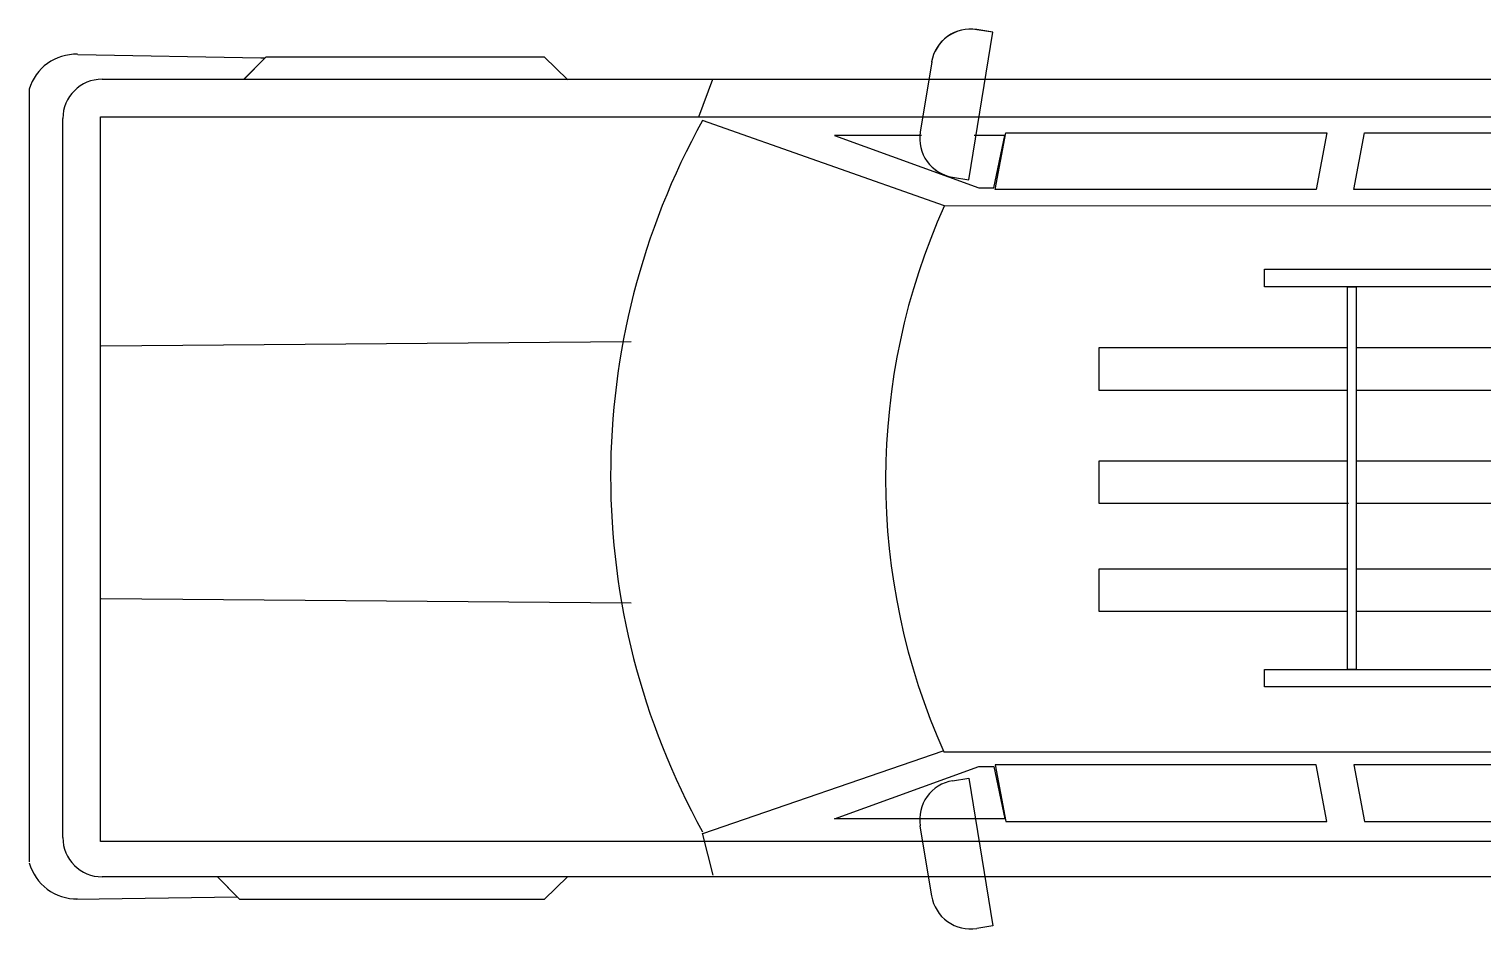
# Model space of a CAD drawing. Header units: millimetres. Extents: x 116290 to 180258, y 22146 to 121276.
# Drawn here: x 120765 to 123366, y 46023 to 47633 of the extents above; entities that cross this region are included whole.
import ezdxf

# ---------------------------------------------------------------- set-up
doc = ezdxf.new("R2010")
doc.units = ezdxf.units.MM

# ---------------------------------------------------------------- blocks, each defined once
blk = doc.blocks.new('A$C0D6D339B')
at = {"linetype": 'Continuous'}
for p, q in [((1681.1, 1339.4), (1724.2, 1603.4)), ((1681.1, 1339.1), (1724.2, 1603.2)), ((1724.2, 1603.4), (1695.3, 1608.1)), ((1724.2, 1603.2), (1695.3, 1607.9)), ((87.3, 1563.8), (414.4, 1557.6)), ((384, 1519.3), (424.3, 1559.6)), ((422.3, 1557.6), (384.2, 1518.9)), ((414.4, 1557.6), (422.3, 1557.6)), ((424.3, 1559.6), (921.3, 1559.6)), ((921.3, 1559.6), (964, 1518.3)), ((1614.8, 1550.2), (1594.3, 1424.6)), ((1614.8, 1549.9), (1594.3, 1424.4)), ((130.6, 1519.3), (4166.8, 1519.3)), ((1198.1, 1452.1), (1223.2, 1519.3)), ((0, 1501.4), (0, 119.1)), ((60.4, 162.4), (60.4, 1449.1)), ((127.6, 155.4), (127.6, 1452.1)), ((127.6, 1452.1), (4109.9, 1452.1)), ((1637.6, 1293), (1204.8, 1445.4)), ((1596.4, 1418.7), (1441, 1418.7)), ((1441, 1418.7), (1699.1, 1324.7)), ((1745.4, 1418.7), (1690.6, 1418.7)), ((1726.2, 1324.7), (1745.4, 1418.7)), ((1728.4, 1322.1), (1747.7, 1423.4)), ((1747.7, 1423.4), (2321.9, 1423.4)), ((2321.9, 1423.4), (2302.6, 1322.1)), ((2370.1, 1322.1), (2389.4, 1423.4)), ((2389.4, 1423.4), (2982.9, 1423.4)), ((1652.2, 1344.1), (1681.1, 1339.4)), ((1652.2, 1343.8), (1681.1, 1339.1)), ((1699.1, 1324.7), (1726.2, 1324.7)), ((2302.6, 1322.1), (1728.4, 1322.1)), ((2963.6, 1322.1), (2370.1, 1322.1)), ((1637.6, 1293), (3951.3, 1293.7)), ((2210.3, 1179.4), (3789.2, 1179.4)), ((2210.3, 1148.1), (2210.3, 1179.4)), ((3789.2, 1148.1), (2210.3, 1148.1)), ((2358.8, 1148.1), (2374.4, 1148.1)), ((2358.8, 463.2), (2358.8, 1148.1)), ((2374.4, 1148.1), (2374.4, 463.2)), ((1077.3, 1049.2), (128.8, 1041.4)), ((1914.2, 962.3), (1914.2, 1039)), ((1914.2, 1039), (2358.5, 1039)), ((2375.1, 1039), (3610.8, 1039)), ((2359.5, 962.3), (1914.2, 962.3)), ((3608.7, 962.3), (2375.1, 962.3)), ((1914.5, 759.9), (1914.5, 836.6)), ((1914.5, 836.6), (2359.5, 836.6)), ((2374.1, 836.6), (3610.8, 836.6)), ((2360.6, 759.9), (1914.5, 759.9)), ((3610.8, 759.9), (2375.1, 759.9)), ((1914.5, 566.8), (1914.5, 643.5)), ((1914.5, 643.5), (2358.5, 643.5)), ((2375.1, 643.5), (3610.8, 643.5)), ((1077.3, 582.1), (128.8, 589.9)), ((2358.5, 566.8), (1914.5, 566.8)), ((3610.8, 566.8), (2374.1, 566.8)), ((2210.3, 463.2), (3789.2, 463.2)), ((2210.3, 431.9), (2210.3, 463.2)), ((2374.4, 463.2), (2358.8, 463.2)), ((3789.2, 431.9), (2210.3, 431.9)), ((1634.5, 316.9), (1204.8, 169.1)), ((1636.6, 315.7), (3951.3, 315.7)), ((1441, 195.8), (1699.1, 289.9)), ((1699.1, 289.9), (1726.2, 289.9)), ((1726.2, 289.9), (1745.4, 195.9)), ((2302.6, 292.5), (1728.4, 292.5)), ((1728.4, 292.5), (1747.7, 191.2)), ((2321.9, 191.2), (2302.6, 292.5)), ((2963.6, 292.5), (2370.1, 292.5)), ((2370.1, 292.5), (2389.4, 191.2)), ((1652.2, 264.1), (1681.1, 268.8)), ((1652.2, 264), (1681.1, 268.7)), ((1681.1, 268.8), (1724.2, 4.8)), ((1681.1, 268.7), (1724.2, 4.7)), ((1745.4, 195.8), (1441, 195.8)), ((1614.8, 57.9), (1594.3, 183.5)), ((1614.8, 58), (1594.3, 183.5)), ((1747.7, 191.2), (2321.9, 191.2)), ((2389.4, 191.2), (2982.9, 191.2)), ((1204.3, 170.1), (1223.2, 95.3)), ((4110.5, 155.9), (127.6, 155.4)), ((4166.8, 92.2), (130.6, 92.2)), ((372.5, 56.2), (336.9, 92.3)), ((377.3, 51.7), (337, 92)), ((921.3, 51.6), (964, 92.9)), ((84.2, 52.4), (372.7, 56.5)), ((921.3, 51.7), (377.3, 51.7)), ((1724.2, 4.8), (1695.3, 0.1)), ((1724.2, 4.7), (1695.3, 0))]:
    blk.add_line(p, q, dxfattribs=at)
for centre, radius, start, end in [((1684, 1538.9), 70.2, 80.7299, 170.73), ((1684, 1538.6), 70.2, 80.7299, 170.73), ((83.9, 1476.8), 87.2, 88.1061, 163.7316), ((130.6, 1449.1), 70.2, 90, 180), ((2353.3, 809.2), 1312.9, 151.014, 208.9962), ((1663.6, 1413.3), 70.2, 170.73, 260.7301), ((1663.6, 1413.1), 70.2, 170.73, 260.7301), ((2725.2, 803.3), 1192.8, 155.7579, 204.1261), ((1663.6, 194.8), 70.2, 99.2699, 189.27), ((1663.6, 194.8), 70.2, 99.2699, 189.27), ((130.6, 162.4), 70.2, 180, 270), ((85.8, 141.5), 88.9, 195.7984, 270.6573), ((1684, 69.3), 70.2, 189.27, 279.2701), ((1684, 69.3), 70.2, 189.27, 279.2701)]:
    blk.add_arc(centre, radius, start, end, dxfattribs=at)

msp = doc.modelspace()

# ---------------------------------------------------------------- block references
msp.add_blockref('A$C0D6D339B', (120764.6, 46024.2))

doc.saveas('drawing.dxf')
